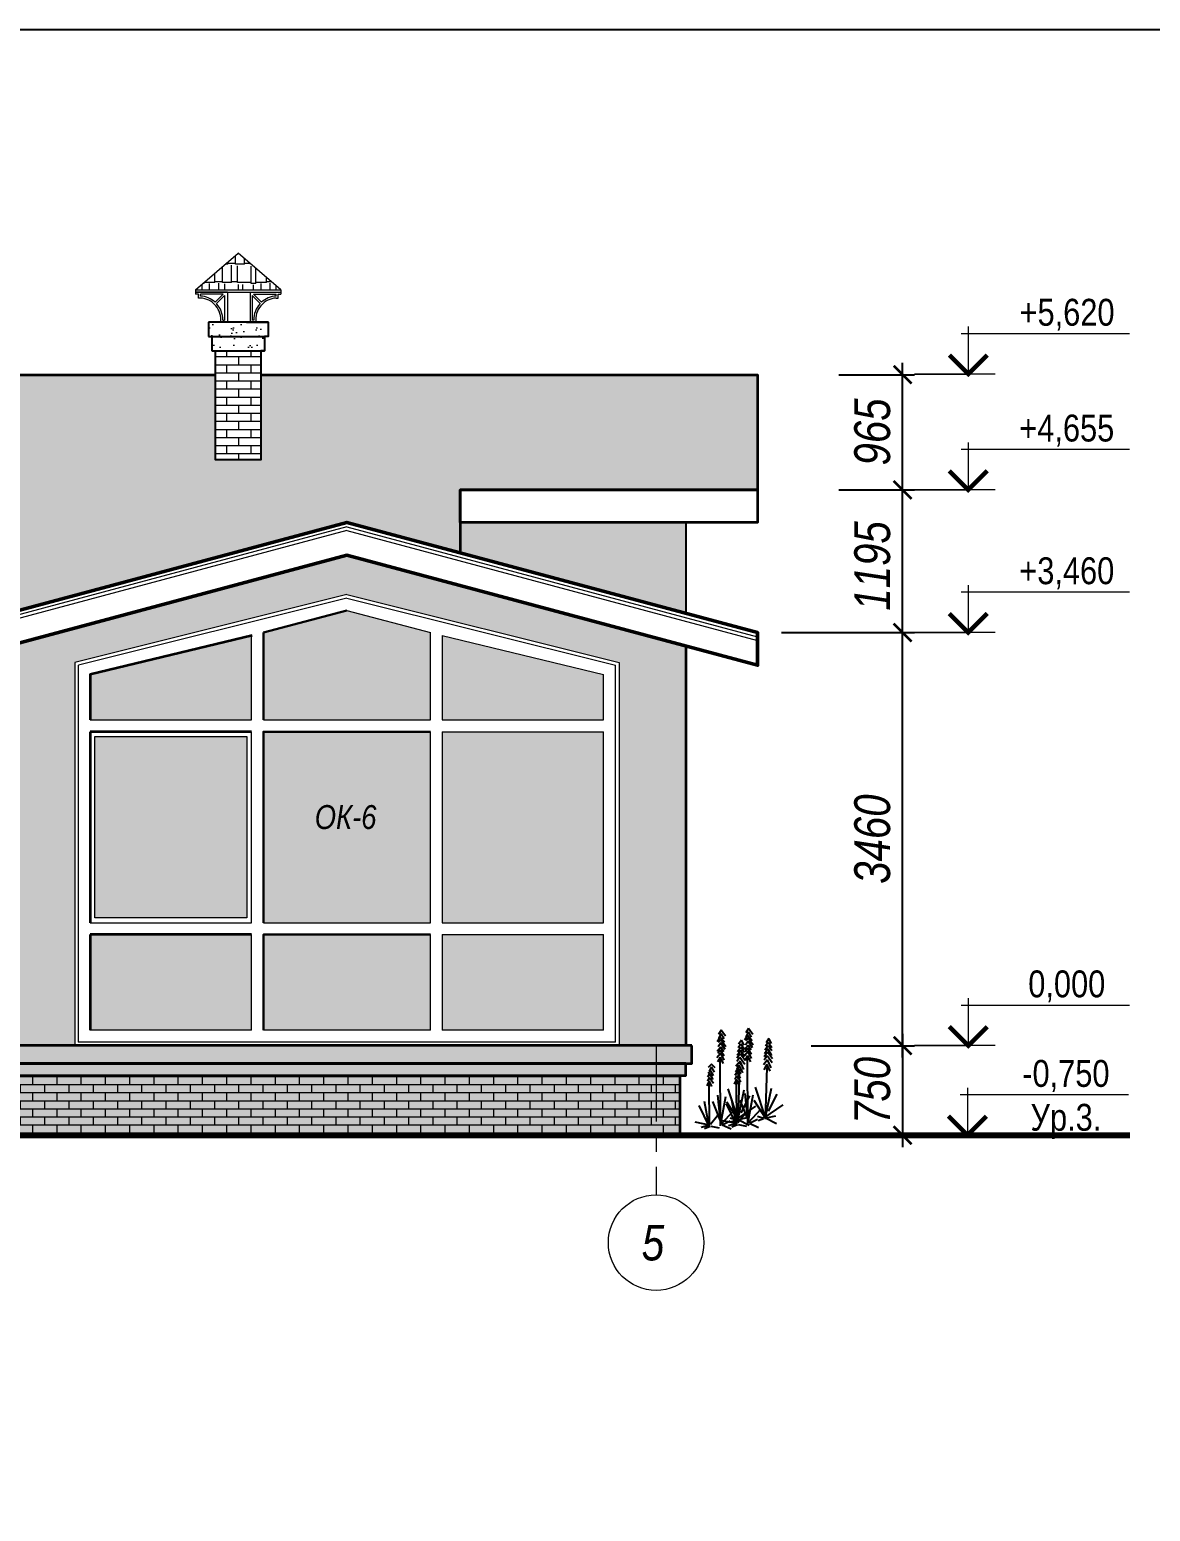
# Model space of a CAD drawing. Header units: millimetres. Extents: x 1582001 to 3303937, y 226471 to 491235.
# Drawn here: x 1600377 to 1609764, y 367435 to 379845 of the extents above; entities that cross this region are included whole.
import ezdxf
from ezdxf.enums import TextEntityAlignment as Align

# ---------------------------------------------------------------- set-up
doc = ezdxf.new("R2010")
doc.units = ezdxf.units.MM
doc.linetypes.add('CENTER', pattern=[50.8, 31.75, -6.35, 6.35, -6.35])
doc.layers.get('Defpoints').update_dxf_attribs({"color": 255, "lineweight": 30})
for name, color, linetype, lineweight in [('Интерьер - Лестница_Ном_пера__1', 7, 'Continuous', 13), ('Интерьер- Перегородка_Ном_пера__1', 7, 'Continuous', 13), ('Конструктивный - Несущий_Ном_пера__1', 7, 'Continuous', 13), ('Кровля', 232, 'Continuous', 25), ('Маркировка', 253, 'Continuous', 18), ('Оболочка - Крыша_Ном_пера__1', 7, 'Continuous', 13), ('Оси', 251, 'CENTER', 9), ('Отметки', 123, 'Continuous', 18), ('Размеры', 7, 'Continuous', 18), ('Штриховки', 251, 'Continuous', 20)]:
    doc.layers.add(name, color=color, linetype=linetype, lineweight=lineweight)
doc.layers.add('Т-Подписи', color=7, linetype='Continuous')
doc.layers.add('Формуляр', color=138, linetype='Continuous')
doc.styles.add('-АР-', font='ARIALN.TTF', dxfattribs={"width": 0.98, "height": 300})
doc.styles.add('GOST 2.304', font='ARIALNI.TTF', dxfattribs={"width": 0.98, "height": 300})
doc.styles.add('style', font='ARIALNI.TTF', dxfattribs={"width": 0.98, "height": 300})
doc.styles.add('стиль1', font='ARIALNI.TTF', dxfattribs={"width": 0.98, "height": 300})
doc.dimstyles.new('М100', dxfattribs={"dimtxt": 600, "dimasz": 150, "dimexe": 100, "dimexo": 200, "dimgap": 100, "dimtad": 1, "dimdec": 0, "dimtxsty": 'style', "dimblk": 'ARCHTICK', "dimcen": 150, "dimdle": 100, "dimclrt": 256, "dimadec": 0, "dimazin": 0, "dimtfac": 1, "dimtdec": 0, "dimtmove": 1, "dimatfit": 3, "dimldrblk": 'NONE', "dimfxl": 0, "dimarcsym": 0})
pattern_1 = [(0, (0, 96926.34), (0, 67.7418), []), (90, (0, 96926.34), (-101.6, 67.7418), [67.7418, -67.7418])]

# ---------------------------------------------------------------- blocks, each defined once
blk = doc.blocks.new('_ArchTick')
at = {"color": 0, "linetype": 'ByBlock', "const_width": 0.15}
blk.add_lwpolyline([(-0.5, -0.5), (0.5, 0.5)], dxfattribs=at)
blk = doc.blocks.new('*D486')
at = {"layer": 'Defpoints', "color": 0, "lineweight": -3, "transparency": 16777216}
for p in [(1606474, 374795), (1607689, 374795), (1606724, 371335)]:
    blk.add_point(p, dxfattribs=at)
at = {"layer": 'Размеры', "color": 0, "lineweight": -2, "transparency": 16777216}
for p, q in [((1606674, 374795), (1607789, 374795)), ((1607689, 371235), (1607689, 374895)), ((1606924, 371335), (1607789, 371335))]:
    blk.add_line(p, q, dxfattribs=at)
at = {"layer": 'Размеры', "color": 0, "lineweight": -2, "transparency": 16777216, "xscale": 150, "yscale": 150, "zscale": 150}
for p, rotation in [((1607689, 374795), 90), ((1607689, 371335), 270)]:
    blk.add_blockref('_ArchTick', p, dxfattribs=dict(at, rotation=rotation))
at = {"layer": 'Размеры', "transparency": 16777216, "insert": (1607436, 373065), "char_height": 300, "attachment_point": 5, "rotation": 90, "style": 'style'}
blk.add_mtext('3460', dxfattribs=at)
blk = doc.blocks.new('_None')
blk = doc.blocks.new('*D487')
at = {"layer": 'Defpoints', "color": 0, "lineweight": -3, "transparency": 16777216}
for p in [(1606724, 371335), (1606724, 370585), (1607689, 370585)]:
    blk.add_point(p, dxfattribs=at)
at = {"layer": 'Размеры', "color": 0, "lineweight": -2, "transparency": 16777216}
for p, q in [((1607689, 371435), (1607689, 370485)), ((1606924, 371335), (1607789, 371335)), ((1606924, 370585), (1607789, 370585))]:
    blk.add_line(p, q, dxfattribs=at)
at = {"layer": 'Размеры', "color": 0, "lineweight": -2, "transparency": 16777216, "xscale": 150, "yscale": 150, "zscale": 150}
for p, rotation in [((1607689, 371335), 90), ((1607689, 370585), 270)]:
    blk.add_blockref('_ArchTick', p, dxfattribs=dict(at, rotation=rotation))
at = {"layer": 'Размеры', "transparency": 16777216, "insert": (1607436, 370960), "char_height": 300, "attachment_point": 5, "rotation": 90, "style": 'style'}
blk.add_mtext('750', dxfattribs=at)
blk = doc.blocks.new('*U5')
at = {"color": 0, "linetype": 'Continuous', "lineweight": -2}
for p, q in [((6, 5.3), (6, 0)), ((24, 4.5), (5.2, 4.5)), ((9, 0), (0, 0)), ((0, 0), (6, 0))]:
    blk.add_line(p, q, dxfattribs=at)
at = {"color": 0, "linetype": 'Continuous', "lineweight": -2, "const_width": 0.5}
blk.add_lwpolyline([(3.88, 2.12), (6, 0), (8.12, 2.12)], dxfattribs=at)
at = {"color": 0, "linetype": 'Continuous', "lineweight": -2, "style": '-АР-', "flags": 8}
blk.add_attdef('OTMETKA', text='', height=3, dxfattribs=at).set_placement((17.03, 4.5), align=Align.BOTTOM_CENTER)
blk.add_attdef('FLOOR', text='', height=3, dxfattribs=at).set_placement((17, 3.5), align=Align.TOP_CENTER)
blk = doc.blocks.new('OTMETKA')
at = {"color": 0, "linetype": 'Continuous', "lineweight": -2}
for p, q in [((6, 5.3), (6, 0)), ((24, 4.5), (5.2, 4.5)), ((9, 0), (0, 0)), ((0, 0), (6, 0))]:
    blk.add_line(p, q, dxfattribs=at)
at = {"color": 0, "linetype": 'Continuous', "lineweight": -2, "const_width": 0.5}
blk.add_lwpolyline([(3.88, 2.12), (6, 0), (8.12, 2.12)], dxfattribs=at)
at = {"color": 0, "linetype": 'Continuous', "lineweight": -2, "style": '-АР-', "flags": 8}
blk.add_attdef('OTMETKA', text='', height=3, dxfattribs=at).set_placement((17, 4.5), align=Align.BOTTOM_CENTER)
blk.add_attdef('FLOOR', text='', height=3, dxfattribs=at).set_placement((17, 3.5), align=Align.TOP_CENTER)
blk = doc.blocks.new('*D489')
at = {"layer": 'Defpoints', "color": 0, "lineweight": -3, "transparency": 16777216}
for p in [(1606955, 375990), (1607689, 375990), (1606474, 374795)]:
    blk.add_point(p, dxfattribs=at)
at = {"layer": 'Размеры', "color": 0, "lineweight": -2, "transparency": 16777216}
for p, q in [((1607689, 374695), (1607689, 376090)), ((1607155, 375990), (1607789, 375990)), ((1606674, 374795), (1607789, 374795))]:
    blk.add_line(p, q, dxfattribs=at)
at = {"layer": 'Размеры', "color": 0, "lineweight": -2, "transparency": 16777216, "xscale": 150, "yscale": 150, "zscale": 150}
for p, rotation in [((1607689, 375990), 90), ((1607689, 374795), 270)]:
    blk.add_blockref('_ArchTick', p, dxfattribs=dict(at, rotation=rotation))
at = {"layer": 'Размеры', "transparency": 16777216, "insert": (1607436, 375353), "char_height": 300, "attachment_point": 5, "rotation": 90, "style": 'style'}
blk.add_mtext('1195', dxfattribs=at)
blk = doc.blocks.new('*D490')
at = {"layer": 'Defpoints', "color": 0, "lineweight": -3, "transparency": 16777216}
for p in [(1606955, 376955), (1607689, 376955), (1606955, 375990)]:
    blk.add_point(p, dxfattribs=at)
at = {"layer": 'Размеры', "color": 0, "lineweight": -2, "transparency": 16777216}
for p, q in [((1607689, 375890), (1607689, 377055)), ((1607155, 376955), (1607789, 376955)), ((1607155, 375990), (1607789, 375990))]:
    blk.add_line(p, q, dxfattribs=at)
at = {"layer": 'Размеры', "color": 0, "lineweight": -2, "transparency": 16777216, "xscale": 150, "yscale": 150, "zscale": 150}
for p, rotation in [((1607689, 376955), 90), ((1607689, 375990), 270)]:
    blk.add_blockref('_ArchTick', p, dxfattribs=dict(at, rotation=rotation))
at = {"layer": 'Размеры', "transparency": 16777216, "insert": (1607436, 376475), "char_height": 300, "attachment_point": 5, "rotation": 90, "style": 'style'}
blk.add_mtext('965', dxfattribs=at)
blk = doc.blocks.new('z_04')
at = {"color": 191, "linetype": 'Continuous'}
for p, q in [((-155, 340), (-131, 380)), ((-131, 380), (-108, 346)), ((0, 326), (42, 384)), ((3, 415), (38, 464)), ((7, 363), (47, 406)), ((13, 392), (39, 436)), ((38, 464), (60, 428)), ((39, 436), (62, 395)), ((42, 384), (63, 365)), ((47, 406), (71, 368)), ((-162, 210), (-120, 267)), ((-157, 302), (-126, 347)), ((-157, 240), (-125, 295)), ((-156, 278), (-126, 320)), ((-126, 347), (-103, 316)), ((-126, 320), (-97, 283)), ((-125, 295), (-95, 253)), ((-120, 267), (-93, 229)), ((6, 302), (41, 358)), ((13, 247), (43, 298)), ((14, 213), (42, 273)), ((15, 284), (42, 323)), ((41, 358), (64, 326)), ((42, 323), (73, 287)), ((42, 273), (74, 234)), ((43, 298), (66, 270)), ((-159, 177), (-119, 236)), ((-151, 135), (-120, 204)), ((-144, 108), (-116, 167)), ((-120, 204), (-88, 160)), ((-119, 236), (-92, 201)), ((-116, 167), (-91, 120)), ((20, 185), (48, 238)), ((48, 238), (70, 198)), ((89, 150), (119, 181)), ((95, 112), (119, 157)), ((102, 83), (128, 124)), ((119, 181), (148, 151)), ((119, 157), (138, 122)), ((128, 124), (149, 102)), ((103, 17), (139, 69)), ((105, 50), (133, 101)), ((116, -7), (140, 40)), ((133, 101), (154, 72)), ((139, 69), (153, 38)), ((140, 40), (159, -2))]:
    blk.add_line(p, q, dxfattribs=at)
at = {"color": 3, "linetype": 'Continuous'}
for p, q in [((-104, -295), (-118, 139)), ((44, -336), (47, 218)), ((136, -345), (140, 27)), ((-129, -228), (-202, -86)), ((-105, -277), (-153, -35)), ((-107, -290), (-19, -27)), ((38, -303), (-1, -91)), ((44, -295), (67, -80)), ((-92, -282), (-253, -173)), ((-107, -289), (-10, -139)), ((39, -323), (-67, -208)), ((32, -322), (109, -134)), ((138, -339), (223, -165)), ((143, -329), (178, -134)), ((-104, -283), (-195, -331)), ((-109, -283), (-190, -265)), ((-91, -289), (-38, -272)), ((-86, -292), (-43, -307)), ((30, -328), (-44, -363)), ((31, -328), (-36, -295)), ((125, -340), (56, -353)), ((128, -322), (70, -249)), ((131, -342), (177, -362)), ((137, -331), (256, -307)), ((137, -331), (207, -351))]:
    blk.add_line(p, q, dxfattribs=at)

msp = doc.modelspace()

# ---------------------------------------------------------------- hatches: boundary and pattern name
at = {"lineweight": 18, "ltscale": 100, "true_color": 0x4c2f26}
h = msp.add_hatch(dxfattribs=at)
h.set_pattern_fill('AR-RSHKE', color=29, scale=0.5, style=0)
h.set_pattern_definition([(180, (1753198.4, 458194.37), (-323.85, 152.4), [76.2, -63.5, 88.9, -38.1, 114.3, -50.8]), (180, (1753122.2, 458200.72), (-323.85, 152.4), [63.5, -241.3, 50.8, -76.2]), (180, (1752969.8, 458184.85), (-323.85, 152.4), [38.1, -393.7]), (90, (1753198.4, 458194.37), (107.95, 152.4), [146.05, -463.55]), (90, (1753122.2, 458194.37), (107.95, 152.4), [142.875, -466.725]), (90, (1753058.7, 458194.37), (107.95, 152.4), [133.35, -476.25]), (90, (1752969.8, 458184.85), (107.95, 152.4), [146.05, -463.55]), (90, (1752931.7, 458184.85), (107.95, 152.4), [146.05, -463.55]), (90, (1752817.4, 458194.37), (107.95, 152.4), [139.7, -469.9])])
h.paths.add_polyline_path([(1602481.7, 377664.9), (1602124.8, 377973.7), (1601766.7, 377664.9)])
h = msp.add_hatch(dxfattribs=at)
h.set_pattern_fill('AR-RSHKE', color=29, scale=0.5, style=0)
h.set_pattern_definition([(0, (0, 96926.34), (323.85, 152.4), [76.2, -63.5, 88.9, -38.1, 114.3, -50.8]), (0, (76.2, 96932.69), (323.85, 152.4), [63.5, -241.3, 50.8, -76.2]), (0, (228.6, 96916.81), (323.85, 152.4), [38.1, -393.7]), (90, (0, 96926.34), (-107.95, 152.4), [146.05, -463.55]), (90, (76.2, 96926.34), (-107.95, 152.4), [142.875, -466.725]), (90, (139.7, 96926.34), (-107.95, 152.4), [133.35, -476.25]), (90, (228.6, 96916.81), (-107.95, 152.4), [146.05, -463.55]), (90, (266.7, 96916.81), (-107.95, 152.4), [146.05, -463.55]), (90, (381, 96926.34), (-107.95, 152.4), [139.7, -469.9])])
edge = h.paths.add_edge_path()
edge.add_line((1602314.2, 376955), (1606474.2, 376955))
edge.add_line((1606474.2, 376955), (1606474.2, 375991.4))
edge.add_line((1606474.2, 375991.4), (1603984.2, 375991.4))
edge.add_line((1603984.2, 375991.4), (1603984.2, 375462.5))
edge.add_line((1603984.2, 375462.5), (1603034.2, 375717))
edge.add_line((1603034.2, 375717), (1599594.2, 374795.3))
edge.add_line((1599594.2, 374795.3), (1599594.2, 374520.9))
edge.add_line((1599594.2, 374520.9), (1600194.2, 374681.7))
edge.add_line((1600194.2, 374681.7), (1600194.2, 374048.7))
edge.add_line((1600194.2, 374048.7), (1592184.2, 374048.7))
edge.add_line((1592184.2, 374048.7), (1592184.2, 376955))
edge.add_line((1592184.2, 376955), (1601934.2, 376955))
edge = h.paths.add_edge_path(flags=16)
edge.add_line((1602314.2, 376955), (1602314.2, 376243))
edge.add_line((1602314.2, 376243), (1601934.2, 376243))
edge.add_line((1601934.2, 376243), (1601934.2, 376955))
at = {"lineweight": -3, "ltscale": 100, "true_color": 0xffe3c7}
for points in [[(1605874.2, 375717), (1603984.2, 375717), (1603984.2, 375462.5), (1605874.2, 374956)], [(1600754.2, 374544.2), (1603034.2, 375113), (1605314.2, 374544.2), (1605314.2, 371335.2), (1605874.2, 371335.2), (1605874.2, 374681.7), (1603034.2, 375442.7), (1600194.2, 374681.7), (1600194.2, 374048.7), (1600194.2, 373774.4), (1600194.2, 371335.2), (1600754.2, 371335.2)]]:
    msp.add_hatch(color=254, dxfattribs=at).paths.add_polyline_path(points)
h = msp.add_hatch(color=254, dxfattribs=at)
h.set_gradient(color1=(200, 254, 251), color2=(240, 255, 254), one_color=1, tint=0.97, name='CYLINDER')
h.paths.add_polyline_path([(1602235, 374770.1), (1600884.2, 374443.8), (1600884.2, 374064.7), (1602235, 374064.7)])
h.paths.add_polyline_path([(1603733.4, 374796.2), (1603034.2, 374978.6), (1602335, 374796.2), (1602335, 374064.7), (1603733.4, 374064.7)])
h.paths.add_polyline_path([(1605184.2, 374443.8), (1603833.4, 374770.1), (1603833.4, 374064.7), (1605184.2, 374064.7)])
h.paths.add_polyline_path([(1605184.2, 373964.7), (1603833.4, 373964.7), (1603833.4, 372365.2), (1605184.2, 372365.2)])
h.paths.add_polyline_path([(1603733.4, 373964.7), (1602335, 373964.7), (1602335, 372365.2), (1603733.4, 372365.2)])
h.paths.add_polyline_path([(1602195, 373924.7), (1600924.2, 373924.7), (1600924.2, 372405.2), (1602195, 372405.2)])
h.paths.add_polyline_path([(1602235, 372265.2), (1600884.2, 372265.2), (1600884.2, 371465.2), (1602235, 371465.2)])
h.paths.add_polyline_path([(1603733.4, 372265.2), (1602335, 372265.2), (1602335, 371465.2), (1603733.4, 371465.2)])
h.paths.add_polyline_path([(1605184.2, 372265.2), (1603833.4, 372265.2), (1603833.4, 371465.2), (1605184.2, 371465.2)])
h.paths.add_polyline_path([(1602711.9, 373094.7), (1603335.1, 373094.7), (1603335.1, 373404.9), (1602711.9, 373404.9)], flags=24)
at = {"lineweight": -3, "ltscale": 100, "true_color": 0xb83205}
h = msp.add_hatch(color=22, dxfattribs=at)
h.paths.add_polyline_path([(1593299.2, 371285.2), (1593224.2, 371285.2), (1593224.2, 370935.1), (1593299.2, 370935.1)])
h.paths.add_polyline_path([(1593224.2, 371285.2), (1593149.2, 371285.2), (1593149.2, 370935.1), (1593224.2, 370935.1)])
h.paths.add_polyline_path([(1593224.2, 370935.1), (1593149.2, 370935.1), (1593149.2, 370585.2), (1593224.2, 370585.2)])
h.paths.add_polyline_path([(1593299.2, 370935.1), (1593224.2, 370935.1), (1593224.2, 370585.2), (1593299.2, 370585.2)])
h.paths.add_polyline_path([(1598549.2, 371134.6), (1594784.1, 371134.6), (1593299.2, 371134.6), (1593299.2, 370585.2), (1598549.2, 370585.2)])
h.paths.add_polyline_path([(1598549.2, 371285.2), (1593299.2, 371285.2), (1593299.2, 371134.6), (1594784.1, 371134.6), (1598549.2, 371134.6)])
h.paths.add_polyline_path([(1605624.2, 371085.2), (1600244.2, 371085.2), (1600244.2, 370585.2), (1605624.2, 370585.2)])
h.paths.add_polyline_path([(1605624.2, 371185.2), (1600194.2, 371185.2), (1600194.2, 371085.2), (1605624.2, 371085.2)])
h.paths.add_polyline_path([(1605624.2, 371335.2), (1600194.2, 371335.2), (1600144.2, 371335.2), (1600144.2, 371185.2), (1600194.2, 371185.2), (1605624.2, 371185.2)])
h.paths.add_polyline_path([(1605924.2, 371335.2), (1605624.2, 371335.2), (1605624.2, 371185.2), (1605874.2, 371185.2), (1605924.2, 371185.2)])
h.paths.add_polyline_path([(1605874.2, 371185.2), (1605624.2, 371185.2), (1605624.2, 371085.2), (1605824.2, 371085.2), (1605874.2, 371085.2)])
h.paths.add_polyline_path([(1605824.2, 371085.2), (1605624.2, 371085.2), (1605624.2, 370585.2), (1605824.2, 370585.2)])
h.paths.add_polyline_path([(1600144.2, 371285.2), (1598699.2, 371285.2), (1598699.2, 371134.6), (1600194.2, 371134.6), (1600194.2, 371185.2), (1600144.2, 371185.2)])
h.paths.add_polyline_path([(1600244.2, 371085.2), (1600194.2, 371085.2), (1600194.2, 371134.6), (1598699.2, 371134.6), (1598699.2, 370585.2), (1600244.2, 370585.2)])
h.paths.add_polyline_path([(1598699.2, 370935.1), (1598549.2, 370935.1), (1598549.2, 370585.2), (1598699.2, 370585.2)])
h.paths.add_polyline_path([(1598699.2, 371285.2), (1598549.2, 371285.2), (1598549.2, 371134.6), (1598549.2, 370935.1), (1598699.2, 370935.1)])
h.paths.add_polyline_path([(1593149.2, 371041.3), (1593149.2, 371135.2), (1593014.2, 371135.2), (1592097.5, 370585.2), (1592389.1, 370585.2)])
h.paths.add_polyline_path([(1593149.2, 371285.2), (1593014.2, 371285.2), (1593014.2, 371135.2), (1593149.2, 371135.2)])
at = {"layer": 'Конструктивный - Несущий_Ном_пера__1', "ltscale": 100}
h = msp.add_hatch(dxfattribs=at)
h.set_pattern_fill('AR-SAND', color=41, scale=3, style=0)
h.set_pattern_definition([(37.5, (1358590.1, 472108.28), (-4.800094, 146.82397), [0, -115.824, 0, -129.54, 0, -123.825]), (7.5, (1358590.1, 472108.28), (134.85698, 215.04753), [0, -62.484, 0, -104.394, 0, -40.005]), (327.5, (1358496.37, 472108.28), (237.29771, 0.431155), [0, -38.1, 0, -137.16, 0, -179.07]), (317.5, (1358496.37, 472108.28), (229.06694, 66.8788), [0, -19.05, 0, -89.916, 0, -102.87])])
h.paths.add_polyline_path([(1602344.2, 377275), (1601904.2, 377275), (1601904.2, 377155), (1602344.2, 377155)])
h.paths.add_polyline_path([(1602374.2, 377395), (1602194.2, 377395), (1601874.2, 377395), (1601874.2, 377275), (1602344.2, 377275), (1602374.2, 377275)])
at = {"layer": 'Конструктивный - Несущий_Ном_пера__1', "linetype": 'Continuous', "lineweight": 18, "true_color": 0x4c2f26}
h = msp.add_hatch(dxfattribs=at)
h.set_pattern_fill('AR-BRSTD', color=29, style=0)
h.set_pattern_definition(pattern_1)
h.paths.add_polyline_path([(1601934.2, 377155), (1602314.2, 377155), (1602314.2, 376243), (1601934.2, 376243)])
h = msp.add_hatch(dxfattribs=at)
h.set_pattern_fill('AR-BRSTD', color=29, style=0)
h.set_pattern_definition(pattern_1)
h.paths.add_polyline_path([(1600244.2, 371085.2), (1605824.2, 371085.2), (1605824.2, 370585.2), (1600244.2, 370585.2)])

# ---------------------------------------------------------------- linework, layer by layer
at = {"color": 0, "lineweight": -3, "ltscale": 100}
msp.add_lwpolyline([(1601934.2, 377155), (1602314.2, 377155), (1602314.2, 376243), (1601934.2, 376243)], close=True, dxfattribs=at)
at = {"color": 255, "lineweight": -3, "ltscale": 100}
msp.add_lwpolyline([(1602314.2, 376955), (1602314.2, 376243), (1601934.2, 376243), (1601934.2, 376955)], dxfattribs=at)
at = {"color": 0, "lineweight": 50, "ltscale": 100}
msp.add_lwpolyline([(1599594.2, 374795.3), (1603034.2, 375717), (1606474.2, 374795.3), (1606474.2, 374520.9), (1603034.2, 375442.7), (1599594.2, 374520.9), (1599594.2, 374795.3)], dxfattribs=at)
msp.add_lwpolyline([(1603984.2, 375717), (1605874.2, 375717), (1605874.2, 374956), (1603984.2, 375462.5), (1603984.2, 375717)])
at = {"lineweight": 35}
msp.add_lwpolyline([(1600194.2, 374681.7), (1603034.2, 375442.7), (1605874.2, 374681.7), (1605874.2, 371335.2), (1600194.2, 371335.2), (1600194.2, 374681.7)], dxfattribs=at)
at = {"color": 0, "lineweight": 30, "ltscale": 100}
for points in [[(1603034.2, 374978.6), (1602335, 374796.2)], [(1602335, 374796.2), (1602335, 374064.7)], [(1603733.4, 373964.7), (1602335, 373964.7), (1602335, 372365.2)], [(1603733.4, 372265.2), (1602335, 372265.2), (1602335, 371465.2)]]:
    msp.add_lwpolyline(points, dxfattribs=at)
at = {"color": 0, "lineweight": 35, "ltscale": 100}
for points in [[(1602241, 374771.5), (1600884.2, 374443.8), (1600884.2, 374064.7)], [(1600884.2, 373964.7), (1600884.2, 372365.2)], [(1602235, 373964.7), (1600884.2, 373964.7)], [(1600884.2, 372265.2), (1600884.2, 371465.2)], [(1602235, 372265.2), (1600884.2, 372265.2)]]:
    msp.add_lwpolyline(points, dxfattribs=at)
at = {"lineweight": 35, "ltscale": 20}
for points in [[(1605924.2, 371335.2), (1600144.2, 371335.2), (1600144.2, 371185.2), (1605924.2, 371185.2)], [(1605874.2, 371185.2), (1600194.2, 371185.2), (1600194.2, 371085.2), (1605874.2, 371085.2)]]:
    msp.add_lwpolyline(points, close=True, dxfattribs=at)
at = {"lineweight": 35}
msp.add_lwpolyline([(1600244.2, 371085.2), (1605824.2, 371085.2), (1605824.2, 370585.2), (1600244.2, 370585.2)], close=True, dxfattribs=at)
at = {"layer": 'Defpoints', "color": 0, "lineweight": 35, "ltscale": 100}
msp.add_lwpolyline([(1602314.2, 376955), (1606474.2, 376955), (1606474.2, 375991.4), (1603984.2, 375991.4), (1603984.2, 375462.5), (1603034.2, 375717), (1599594.2, 374795.3), (1599594.2, 374520.9), (1600194.2, 374681.7), (1600194.2, 374048.7), (1592184.2, 374048.7), (1592184.2, 376955), (1601934.2, 376955)], dxfattribs=at)
at = {"layer": 'Интерьер - Лестница_Ном_пера__1', "linetype": 'Continuous', "lineweight": 80}
msp.add_line((1586471.4, 370585.2), (1609593.6, 370585.2), dxfattribs=at)
at = {"layer": 'Интерьер- Перегородка_Ном_пера__1', "linetype": 'Continuous'}
for p, q in [((1603034.2, 375082), (1600785.2, 374521)), ((1603034.2, 375082), (1605284.2, 374521)), ((1603034.2, 374978.6), (1602335, 374796.2)), ((1603034.2, 374978.6), (1603733.4, 374796.2)), ((1602335, 374796.2), (1602335, 374064.7)), ((1603733.4, 374064.7), (1603733.4, 374796.2)), ((1602235, 374770.1), (1600884.2, 374443.8)), ((1602235, 374064.7), (1602235, 374770.1)), ((1603833.4, 374770.1), (1603833.4, 374064.7)), ((1603833.4, 374770.1), (1605184.2, 374443.8)), ((1600784.2, 374521), (1600784.2, 371365.2)), ((1600884.2, 374443.8), (1600884.2, 374064.7)), ((1605184.2, 374064.7), (1605184.2, 374443.8)), ((1605284.2, 371365.2), (1605284.2, 374521)), ((1600884.2, 374064.7), (1602235, 374064.7)), ((1602335, 374064.7), (1603733.4, 374064.7)), ((1603833.4, 374064.7), (1605184.2, 374064.7)), ((1600884.2, 373964.7), (1600884.2, 372365.2)), ((1600884.2, 373964.7), (1602235, 373964.7)), ((1602235, 372365.2), (1602235, 373964.7)), ((1602335, 373964.7), (1602335, 372365.2)), ((1602335, 373964.7), (1603733.4, 373964.7)), ((1603733.4, 372365.2), (1603733.4, 373964.7)), ((1603833.4, 373964.7), (1603833.4, 372365.2)), ((1603833.4, 373964.7), (1605184.2, 373964.7)), ((1605184.2, 372365.2), (1605184.2, 373964.7)), ((1600884.2, 372365.2), (1602235, 372365.2)), ((1602335, 372365.2), (1603733.4, 372365.2)), ((1603833.4, 372365.2), (1605184.2, 372365.2)), ((1600884.2, 372265.2), (1600884.2, 371465.2)), ((1600884.2, 372265.2), (1602235, 372265.2)), ((1602235, 371465.2), (1602235, 372265.2)), ((1602335, 372265.2), (1602335, 371465.2)), ((1602335, 372265.2), (1603733.4, 372265.2)), ((1603733.4, 371465.2), (1603733.4, 372265.2)), ((1603833.4, 372265.2), (1603833.4, 371465.2)), ((1603833.4, 372265.2), (1605184.2, 372265.2)), ((1605184.2, 371465.2), (1605184.2, 372265.2)), ((1602235, 371465.2), (1600884.2, 371465.2)), ((1603733.4, 371465.2), (1602335, 371465.2)), ((1605184.2, 371465.2), (1603833.4, 371465.2)), ((1605284.2, 371365.2), (1600784.2, 371365.2))]:
    msp.add_line(p, q, dxfattribs=at)
msp.add_lwpolyline([(1600924.2, 373924.7), (1602195, 373924.7), (1602195, 372405.2), (1600924.2, 372405.2)], close=True, dxfattribs=at)
at = {"layer": 'Конструктивный - Несущий_Ном_пера__1', "ltscale": 100}
for p, q in [((1601934.2, 376955), (1601934.2, 377155)), ((1602314.2, 376955), (1602314.2, 377155))]:
    msp.add_line(p, q, dxfattribs=at)
at = {"layer": 'Кровля'}
for points in [[(1601934.2, 376955), (1592184.2, 376955), (1592184.2, 374048.7), (1600194.2, 374048.7), (1600194.2, 374681.7), (1599594.2, 374520.9), (1599594.2, 374795.3), (1603034.2, 375717), (1603984.2, 375462.5), (1603984.2, 375991.4)], [(1603984.2, 375991.4), (1606474.2, 375991.4), (1606474.2, 376955), (1602314.2, 376955)]]:
    msp.add_lwpolyline(points, dxfattribs=at)
at = {"layer": 'Кровля', "color": 0, "lineweight": 35}
msp.add_lwpolyline([(1603984.2, 375991.4), (1606474.2, 375991.4), (1606474.2, 375717), (1603984.2, 375717), (1603984.2, 375991.4)], dxfattribs=at)
at = {"layer": 'Оболочка - Крыша_Ном_пера__1', "linetype": 'Continuous'}
for p, q in [((1603034.2, 375681.4), (1599589.2, 374757.9)), ((1603034.2, 375712.4), (1599594.2, 374790.3)), ((1603034.2, 375712.4), (1606474.2, 374790.3)), ((1603034.2, 375681.4), (1606474.2, 374759.2)), ((1603034.2, 375650.3), (1599594.2, 374728.2)), ((1603034.2, 375650.3), (1606474.2, 374728.2))]:
    msp.add_line(p, q, dxfattribs=at)
at = {"layer": 'Оси', "ltscale": 20}
msp.add_line((1605624.2, 371335.2), (1605624.2, 370085.3), dxfattribs=at)
at = {"layer": 'Оси', "linetype": 'Continuous', "ltscale": 100}
msp.add_circle((1605624.2, 369685.3), 400, dxfattribs=at)
msp.add_circle((1605624.2, 369685.3), 400, dxfattribs=at)
at = {"layer": 'Т-Подписи', "ltscale": 100}
for p, q in [((1602374.2, 377395), (1601874.2, 377395)), ((1601874.2, 377395), (1601874.2, 377275)), ((1601874.2, 377275), (1602344.2, 377275)), ((1601904.2, 377275), (1601904.2, 377155)), ((1601904.2, 377155), (1602344.2, 377155))]:
    msp.add_line(p, q, dxfattribs=at)
msp.add_lwpolyline([(1602194.2, 377395), (1602374.2, 377395), (1602374.2, 377275), (1602344.2, 377275), (1602344.2, 377155), (1602314.2, 377155)], dxfattribs=at)
at = {"layer": 'Формуляр', "color": 0}
msp.add_lwpolyline([(1584000.9, 351154.9), (1584000.9, 379844.8), (1623500.8, 379844.8), (1623500.8, 351154.9)], close=True, dxfattribs=at)
at = {"layer": 'Штриховки'}
for p, q in [((1601767.3, 377664.9), (1602124.8, 377973.7)), ((1602482.3, 377664.9), (1602124.8, 377973.7)), ((1601767.3, 377664.9), (1602482.3, 377664.9)), ((1601767.3, 377664.9), (1601767.3, 377644.9)), ((1601767.3, 377644.9), (1602437.1, 377644.9)), ((1602033.5, 377644.9), (1601767.3, 377644.9)), ((1601767.3, 377644.9), (1601767.3, 377628.9)), ((1602033.5, 377644.9), (1602033.5, 377395)), ((1602216.1, 377644.9), (1602482.3, 377644.9)), ((1602227.1, 377395), (1602227.1, 377644.9)), ((1602482.3, 377664.9), (1602482.3, 377644.9)), ((1602482.3, 377644.9), (1602482.3, 377628.9)), ((1601791.3, 377628.9), (1601767.3, 377628.9)), ((1601791.3, 377596.8), (1601791.3, 377628.9)), ((1601807.3, 377596.8), (1601791.3, 377596.8)), ((1601807.3, 377596.8), (1601791.3, 377596.8)), ((1601998.2, 377628.9), (1601807.3, 377628.9)), ((1601807.3, 377612.9), (1601807.3, 377628.9)), ((1601998.2, 377628.9), (1601930.8, 377561.6)), ((1602009.5, 377617.5), (1601942.2, 377550.3)), ((1602009.5, 377617.5), (1602009.5, 377411)), ((1602240.1, 377617.5), (1602307.4, 377550.3)), ((1602240.1, 377617.5), (1602240.1, 377411)), ((1602251.4, 377628.9), (1602318.7, 377561.6)), ((1602251.4, 377628.9), (1602442.2, 377628.9)), ((1602442.2, 377612.9), (1602442.2, 377628.9)), ((1602442.2, 377596.8), (1602458.2, 377596.8)), ((1602458.2, 377628.9), (1602482.3, 377628.9)), ((1602458.2, 377596.8), (1602458.2, 377628.9)), ((1602033.5, 377395), (1601977.3, 377395)), ((1601994.5, 377411), (1602009.5, 377411)), ((1602214.9, 377395), (1602271.1, 377395)), ((1602253.9, 377411), (1602238.9, 377411))]:
    msp.add_line(p, q, dxfattribs=at)
at = {"layer": 'Штриховки', "ltscale": 500}
for p, q in [((1603034.2, 375113), (1600754.2, 374544.2)), ((1603034.2, 375113), (1605314.2, 374544.2)), ((1600754.2, 374544.2), (1600754.2, 371335.2)), ((1605314.2, 374544.2), (1605314.2, 371335.2)), ((1600754.2, 371346.2), (1605314.2, 371346.2))]:
    msp.add_line(p, q, dxfattribs=at)
at = {"layer": 'Штриховки'}
for centre, radius, start, end in [((1601798.3, 377416.8), 196.3, 47.53964, 87.36429), ((1601798.3, 377416.8), 180.3, 353.07123, 87.13022), ((1601798.3, 377416.8), 196.3, 358.321, 42.86852), ((1602451.3, 377416.8), 196.3, 137.13148, 181.679), ((1602451.3, 377416.8), 180.3, 92.86978, 186.92877), ((1602451.3, 377416.8), 196.3, 92.63571, 132.46036)]:
    msp.add_arc(centre, radius, start, end, dxfattribs=at)

# ---------------------------------------------------------------- block references
at = {"xscale": -1}
for p in [(1606207.8, 371000.4), (1606436.8, 371013.8)]:
    msp.add_blockref('z_04', p, dxfattribs=at)
at = {"layer": 'Отметки', "color": 0, "ltscale": 100, "xscale": 75, "yscale": 75, "zscale": 75}
for name, p, values in [('*U5', (1607789.1, 376960.2), {'OTMETKA': '+5,620'}), ('OTMETKA', (1607781.7, 370585.2), {'OTMETKA': '-0,750', 'FLOOR': 'Ур.3.'})]:
    msp.add_blockref(name, p, dxfattribs=at).add_auto_attribs(values)
at = {"layer": 'Отметки', "color": 0, "ltscale": 100}
ref = msp.add_blockref('*U5', (1607789.1, 375990.2), dxfattribs=dict(at, xscale=75, yscale=75, zscale=75))
ref.add_attrib('OTMETKA', '+4,655', dxfattribs={"layer": '0', "color": 0, "linetype": 'Continuous', "lineweight": -2, "height": 225, "style": '-АР-', "flags": 8}).set_placement((1609064.1, 376327.7), align=Align.BOTTOM_CENTER)
ref = msp.add_blockref('*U5', (1607789.1, 374795.3), dxfattribs=dict(at, xscale=75, yscale=75, zscale=75))
ref.add_attrib('OTMETKA', '+3,460', dxfattribs={"layer": '0', "color": 0, "linetype": 'Continuous', "lineweight": -2, "height": 225, "style": '-АР-', "flags": 8}).set_placement((1609064.1, 375132.8), align=Align.BOTTOM_CENTER)
ref = msp.add_blockref('*U5', (1607789.1, 371335.2), dxfattribs=dict(at, xscale=75, yscale=75, zscale=75))
ref.add_attrib('OTMETKA', '0,000', dxfattribs={"layer": '0', "color": 0, "linetype": 'Continuous', "lineweight": -2, "height": 225, "style": '-АР-', "flags": 8}).set_placement((1609064, 371672.7), align=Align.BOTTOM_CENTER)

# ---------------------------------------------------------------- texts
at = {"layer": 'Маркировка', "color": 1, "style": 'стиль1'}
msp.add_text('ОК-6', height=200, dxfattribs=at).set_placement((1603023.5, 373249.8), align=Align.MIDDLE_CENTER)
at = {"layer": 'Оси', "linetype": 'Continuous', "ltscale": 100, "style": 'GOST 2.304'}
msp.add_text('5', height=297.2, dxfattribs=at).set_placement((1605597.9, 369685.3), align=Align.MIDDLE_CENTER)

# ---------------------------------------------------------------- dimensions: what is measured, and where the dimension line sits
at = {"layer": 'Размеры'}
for base, p1, p2, override, picture, middle in [((1607689.1, 376955.2), (1606954.6, 375990.2), (1606954.6, 376955.2), {"dimtxt": 250, "dimlfac": 1, "dimtxsty": 'style', "dimblk1": 'ArchTick', "dimblk2": 'ArchTick', "dimsah": 1, "dimtolj": 0}, '*D490', (1607689.1, 376475.2)), ((1607689.1, 375990.2), (1606474.2, 374795.3), (1606954.6, 375990.2), {"dimtxt": 250}, '*D489', (1607689.1, 375352.7)), ((1607689.1, 370585.2), (1606724.2, 371335.2), (1606724.2, 370585.2), {"dimtxt": 200}, '*D487', (1607689.1, 370960.2))]:
    dim = msp.add_linear_dim(base=base, p1=p1, p2=p2, angle=90, dimstyle='М100', override=override, dxfattribs=at)
    dim.commit()
    dim.dimension.update_dxf_attribs({"geometry": picture, "text_midpoint": middle, "dimtype": 160})
dim = msp.add_linear_dim(base=(1607689.1, 374795.3), p1=(1606724.2, 371335.2), p2=(1606474.2, 374795.3), angle=90, dimstyle='М100', override={"dimtxt": 200}, dxfattribs=at)
dim.commit()
dim.dimension.update_dxf_attribs({"geometry": '*D486', "text_midpoint": (1607436, 373065.2)})

doc.saveas('drawing.dxf')
